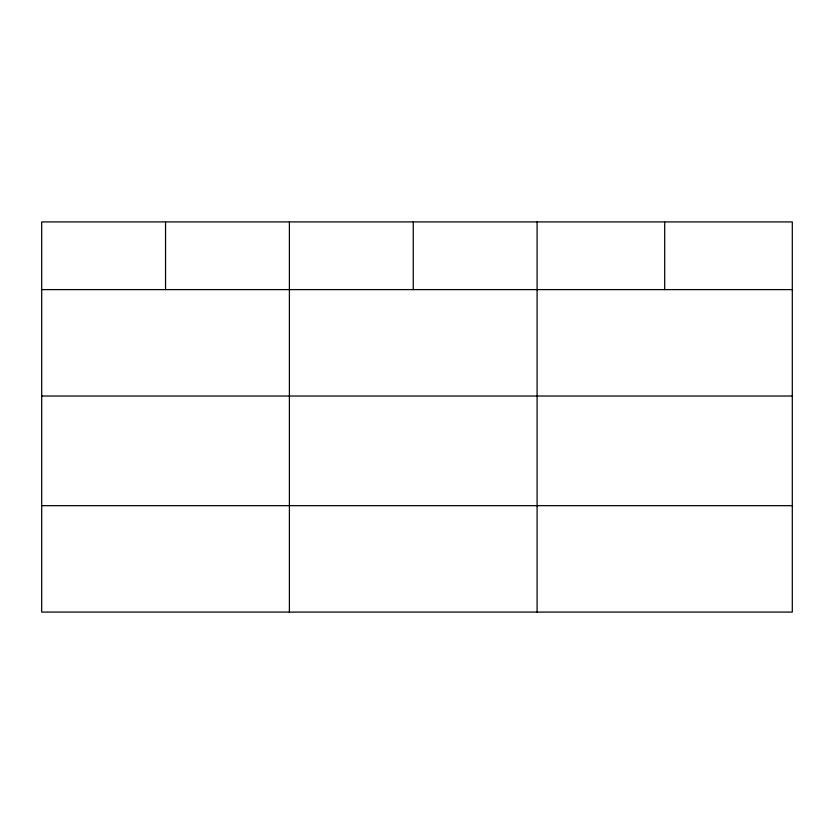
<?xml version="1.0" encoding="UTF-8"?>
<svg xmlns="http://www.w3.org/2000/svg" width="834" height="834" viewBox="0 0 834 834"><rect width="100%" height="100%" fill="white"/><g stroke="black" fill="none" stroke-linecap="round" stroke-linejoin="round"><path stroke-width="1.25" d="M792.3 396.025L792.3 221.917L41.7 221.917L41.7 612.083L792.3 612.083L792.3 396.025L41.7 396.025M41.7 289.606L792.3 289.606M41.7 505.665L792.3 505.665M664.698 221.917L664.698 289.606M537.096 221.917L537.096 612.083M413.247 221.917L413.247 289.606M289.398 221.917L289.398 612.083M165.549 221.917L165.549 289.606"/></g></svg>
